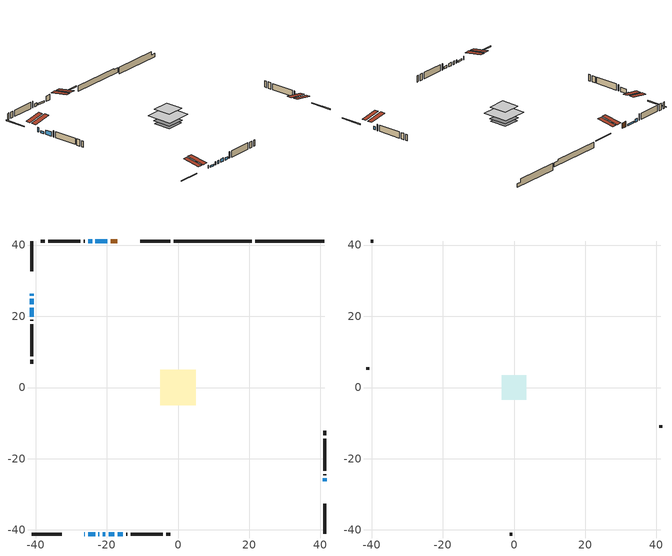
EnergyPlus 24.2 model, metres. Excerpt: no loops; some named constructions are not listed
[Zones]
conditioned space
 floor adiabatic (AdiabaticFloorConstruction): -5.05,-5.05 -5.05,5.05 5.05,5.05 5.05,-5.05 z1.29
 floor foundation (Slab1 construction): -3.36,-3.36 -3.36,3.36 3.36,3.36 3.36,-3.36 z-1.91
 floor foundation (Slab1 construction 1): -3.56,-3.56 -3.56,3.56 3.56,3.56 3.56,-3.56 z-0.84
 wall outside (RimJoist1 construction): -2.16,41.15 -10.66,41.15 / -41.15,-41.15 -32.65,-41.15 / -41.15,41.15 -41.15,32.65 / 41.15,-41.15 41.15,-32.65 z1.29:1.59
 wall outside (AdiabaticWallConstruction 1): -17.04,41.15 -18.94,41.15 z1.29:3.32
 wall outside (AdiabaticWallConstruction): -26.27,-41.15 -26.19,-41.15 / -22.36,-41.15 -22.07,-41.15 / -21.15,-41.15 -20.36,-41.15 / -19.44,-41.15 -17.91,-41.15 / 41.15,-26.27 41.15,-25.51 / -24.15,41.15 -25.27,41.15 z1.29:2.51; -41.15,26.27 -41.15,25.84 z1.29:2.92; -19.86,41.15 -23.22,41.15 / -25.27,-41.15 -23.28,-41.15 z1.29:1.88; -41.15,24.91 -41.15,23.36 z1.29:2.03; -41.15,22.43 -41.15,19.94 z1.29:2.97; -16.98,-41.15 -15.46,-41.15 z1.29:2.18
 wall outside (Wall1 construction): -26.2,41.15 -26.47,41.15 / -14.53,-41.15 -14.26,-41.15 / -41.15,19.01 -41.15,18.74 / 41.15,-24.58 41.15,-24.31 z1.29:3.73
 wall outside (Wall2 construction): -27.4,41.15 -36.43,41.15 / -13.33,-41.15 -4.3,-41.15 / -41.15,17.81 -41.15,8.78 / 41.15,-23.38 41.15,-14.35 z1.29:3.73
 wall outside (Wall3 construction): -37.36,41.15 -38.58,41.15 / -3.37,-41.15 -2.15,-41.15 / -41.15,7.85 -41.15,6.63 / 41.15,-13.42 41.15,-12.2 z1.29:3.73
 wall foundation (FoundationWall1 construction): 21.64,41.15,-1.91 21.64,41.15,0.83 39.2,41.15,0.83 39.2,41.15,-0.54 41.15,41.15,-0.54 41.15,41.15,-1.91
 wall foundation (FoundationWall2 construction): -1.23,41.15,-0.84 -1.23,41.15,1.29 18.52,41.15,1.29 18.52,41.15,0.76 20.71,41.15,0.76 20.71,41.15,-0.84
 window (WindowConstruction 6): -26.27,-41.15 -26.19,-41.15 z1.29:2.51
 window (WindowConstruction 9): -41.15,26.27 -41.15,25.84 z1.29:2.91
 window (WindowConstruction 10): -19.87,41.15 -23.22,41.15 z1.29:1.88
 window (WindowConstruction 11): -25.27,-41.15 -23.28,-41.15 z1.29:1.88
 window (WindowConstruction 7): -22.36,-41.15 -22.07,-41.15 z1.29:2.51
 window (WindowConstruction 8): -21.15,-41.15 -20.37,-41.15 z1.29:2.51
 window (WindowConstruction): -41.15,24.91 -41.15,23.36 z1.29:2.03
 window (WindowConstruction 1): -41.15,22.43 -41.15,19.94 z1.29:2.97
 window (WindowConstruction 2): -19.44,-41.15 -17.91,-41.15 z1.29:2.51
 window (WindowConstruction 3): -16.98,-41.15 -15.46,-41.15 z1.29:2.18
 window (WindowConstruction 4): 41.15,-26.27 41.15,-25.51 z1.29:2.51
 window (WindowConstruction 5): -24.15,41.15 -25.27,41.15 z1.29:2.51
 door (Door): -17.04,41.15 -18.94,41.15 z1.29:3.32
 ceiling adiabatic (AdiabaticFloorConstruction): 5.05,-5.05 5.05,5.05 -5.05,5.05 -5.05,-5.05 z1.29
 roof outside (Roof2 construction): -16.11,41.15,3.73 -16.11,33.91,4.93 -14.28,33.91,4.93 -14.28,41.15,3.73; -27.2,-41.15,3.73 -27.2,-33.91,4.93 -29.03,-33.91,4.93 -29.03,-41.15,3.73; -41.15,27.2,3.73 -33.91,27.2,4.93 -33.91,29.03,4.93 -41.15,29.03,3.73; 41.15,-27.2,3.73 33.91,-27.2,4.93 33.91,-29.03,4.93 41.15,-29.03,3.73
attic - vented
 floor to conditioned space (Floor1 construction Reversed): -3.49,-3.49 -3.49,3.49 3.49,3.49 3.49,-3.49 z3.73
 wall outside (Wall4 construction): -39.51,41.15 -40.22,41.15 / -1.22,-41.15 -0.51,-41.15 / -41.15,5.7 -41.15,4.99 / 41.15,-11.27 41.15,-10.56 z1.29:3.73
 roof outside (Roof1 construction): -13.35,41.15,3.73 -13.35,34.21,4.88 -11.59,34.21,4.88 -11.59,41.15,3.73; -29.96,-41.15,3.73 -29.96,-34.21,4.88 -31.72,-34.21,4.88 -31.72,-41.15,3.73; -41.15,29.96,3.73 -34.21,29.96,4.88 -34.21,31.72,4.88 -41.15,31.72,3.73; 41.15,-29.96,3.73 34.21,-29.96,4.88 34.21,-31.72,4.88 41.15,-31.72,3.73
[Material] Roughness=Rough; Thermal Absorptance=0.9
Name | Thickness {m} | Conductivity {W/m-K} | Density {kg/m3} | Specific Heat {J/kg-K} | Solar Absorptance | Visible Absorptance
ceiling loosefill ins | 0.0846667 | 0.0480833 | 16.02 | 1046.75 | 0.7 | 0.7
ceiling stud and cavity | 0.1397 | 0.103169 | 65.682 | 1177.47 | 0.7 | 0.7
gypsum board | 0.0127 | 0.160291 | 801 | 837.4 | 0.6 | 0.6
[Construction]
Floor1 construction: ceiling loosefill ins, ceiling stud and cavity, gypsum board
[Schedule:Day:Interval]
interior lighting schedule day: No, 01:00, 0.108182, 04:00, 0.0901515, 05:00, 0.0991667, 06:00, 0.162273, 07:00, 0.270455, 08:00, 0.342576, 10:00, 0.369621, 11:00, 0.351591, 12:00, 0.333561, 13:00, 0.324545, 14:00, 0.31553, 15:00, 0.333561, 16:00, 0.369621, 17:00, 0.450758, 18:00, 0.585985, 19:00, 0.775303, 20:00, 0.955606, 21:00, 0.991667, 22:00, 0.712197, 23:00, 0.360606, 24:00, 0.162273
interior lighting schedule day 1: No, 01:00, 0.100909, 04:00, 0.0840909, 05:00, 0.0925, 06:00, 0.151364, 07:00, 0.252273, 08:00, 0.319545, 10:00, 0.344773, 11:00, 0.327955, 12:00, 0.311136, 13:00, 0.302727, 14:00, 0.294318, 15:00, 0.311136, 16:00, 0.344773, 17:00, 0.420455, 18:00, 0.546591, 19:00, 0.723182, 20:00, 0.891364, 21:00, 0.925, 22:00, 0.664318, 23:00, 0.336364, 24:00, 0.151364
interior lighting schedule day 2: No, 01:00, 0.0927273, 04:00, 0.0772727, 05:00, 0.085, 06:00, 0.139091, 07:00, 0.231818, 08:00, 0.293636, 10:00, 0.316818, 11:00, 0.301364, 12:00, 0.285909, 13:00, 0.278182, 14:00, 0.270455, 15:00, 0.285909, 16:00, 0.316818, 17:00, 0.386364, 18:00, 0.502273, 19:00, 0.664545, 20:00, 0.819091, 21:00, 0.85, 22:00, 0.610455, 23:00, 0.309091, 24:00, 0.139091
interior lighting schedule day 3: No, 01:00, 0.0845455, 04:00, 0.0704545, 05:00, 0.0775, 06:00, 0.126818, 07:00, 0.211364, 08:00, 0.267727, 10:00, 0.288864, 11:00, 0.274773, 12:00, 0.260682, 13:00, 0.253636, 14:00, 0.246591, 15:00, 0.260682, 16:00, 0.288864, 17:00, 0.352273, 18:00, 0.457955, 19:00, 0.605909, 20:00, 0.746818, 21:00, 0.775, 22:00, 0.556591, 23:00, 0.281818, 24:00, 0.126818
interior lighting schedule day 4: No, 01:00, 0.0763636, 04:00, 0.0636364, 05:00, 0.07, 06:00, 0.114545, 07:00, 0.190909, 08:00, 0.241818, 10:00, 0.260909, 11:00, 0.248182, 12:00, 0.235455, 13:00, 0.229091, 14:00, 0.222727, 15:00, 0.235455, 16:00, 0.260909, 17:00, 0.318182, 18:00, 0.413636, 19:00, 0.547273, 20:00, 0.674545, 21:00, 0.7, 22:00, 0.502727, 23:00, 0.254545, 24:00, 0.114545
interior lighting schedule day 5: No, 01:00, 0.0727273, 04:00, 0.0606061, 05:00, 0.0666667, 06:00, 0.109091, 07:00, 0.181818, 08:00, 0.230303, 10:00, 0.248485, 11:00, 0.236364, 12:00, 0.224242, 13:00, 0.218182, 14:00, 0.212121, 15:00, 0.224242, 16:00, 0.248485, 17:00, 0.30303, 18:00, 0.393939, 19:00, 0.521212, 20:00, 0.642424, 21:00, 0.666667, 22:00, 0.478788, 23:00, 0.242424, 24:00, 0.109091
interior lighting schedule day 6: No, 01:00, 0.0745455, 04:00, 0.0621212, 05:00, 0.0683333, 06:00, 0.111818, 07:00, 0.186364, 08:00, 0.236061, 10:00, 0.254697, 11:00, 0.242273, 12:00, 0.229848, 13:00, 0.223636, 14:00, 0.217424, 15:00, 0.229848, 16:00, 0.254697, 17:00, 0.310606, 18:00, 0.403788, 19:00, 0.534242, 20:00, 0.658485, 21:00, 0.683333, 22:00, 0.490758, 23:00, 0.248485, 24:00, 0.111818
interior lighting schedule day 7: No, 01:00, 0.08, 04:00, 0.0666667, 05:00, 0.0733333, 06:00, 0.12, 07:00, 0.2, 08:00, 0.253333, 10:00, 0.273333, 11:00, 0.26, 12:00, 0.246667, 13:00, 0.24, 14:00, 0.233333, 15:00, 0.246667, 16:00, 0.273333, 17:00, 0.333333, 18:00, 0.433333, 19:00, 0.573333, 20:00, 0.706667, 21:00, 0.733333, 22:00, 0.526667, 23:00, 0.266667, 24:00, 0.12
interior lighting schedule day 8: No, 01:00, 0.0890909, 04:00, 0.0742424, 05:00, 0.0816667, 06:00, 0.133636, 07:00, 0.222727, 08:00, 0.282121, 10:00, 0.304394, 11:00, 0.289545, 12:00, 0.274697, 13:00, 0.267273, 14:00, 0.259848, 15:00, 0.274697, 16:00, 0.304394, 17:00, 0.371212, 18:00, 0.482576, 19:00, 0.638485, 20:00, 0.78697, 21:00, 0.816667, 22:00, 0.586515, 23:00, 0.29697, 24:00, 0.133636
interior lighting schedule day 9: No, 01:00, 0.0972727, 04:00, 0.0810606, 05:00, 0.0891667, 06:00, 0.145909, 07:00, 0.243182, 08:00, 0.30803, 10:00, 0.332348, 11:00, 0.316136, 12:00, 0.299924, 13:00, 0.291818, 14:00, 0.283712, 15:00, 0.299924, 16:00, 0.332348, 17:00, 0.405303, 18:00, 0.526894, 19:00, 0.697121, 20:00, 0.859242, 21:00, 0.891667, 22:00, 0.640379, 23:00, 0.324242, 24:00, 0.145909
interior lighting schedule day 10: No, 01:00, 0.105455, 04:00, 0.0878788, 05:00, 0.0966667, 06:00, 0.158182, 07:00, 0.263636, 08:00, 0.333939, 10:00, 0.360303, 11:00, 0.342727, 12:00, 0.325152, 13:00, 0.316364, 14:00, 0.307576, 15:00, 0.325152, 16:00, 0.360303, 17:00, 0.439394, 18:00, 0.571212, 19:00, 0.755758, 20:00, 0.931515, 21:00, 0.966667, 22:00, 0.694242, 23:00, 0.351515, 24:00, 0.158182
interior lighting schedule day 11: No, 01:00, 0.109091, 04:00, 0.0909091, 05:00, 0.1, 06:00, 0.163636, 07:00, 0.272727, 08:00, 0.345455, 10:00, 0.372727, 11:00, 0.354545, 12:00, 0.336364, 13:00, 0.327273, 14:00, 0.318182, 15:00, 0.336364, 16:00, 0.372727, 17:00, 0.454545, 18:00, 0.590909, 19:00, 0.781818, 20:00, 0.963636, 21:00, 1, 22:00, 0.718182, 23:00, 0.363636, 24:00, 0.163636
interior lighting schedule default day; occupants schedule default day; clothes dryer schedule default day; cooking range schedule default day; misc plug loads schedule default day; general water use schedule default day; heating setpoint default day; cooling setpoint default day; clothes dryer exhaust 0 schedule default day; cooling season schedule day; cooling season schedule day 2; cooling season schedule default day; exterior lighting schedule default day; natural vent schedule default day: No, 24:00, 0
occupants schedule day: No, 05:00, 0.426829, 06:00, 0.719512, 07:00, 1, 08:00, 0.670732, 09:00, 0.329268, 14:00, 0.170732, 15:00, 0.231707, 16:00, 0.329268, 17:00, 0.5, 18:00, 0.670732, 19:00, 0.829268, 21:00, 1, 22:00, 0.853659, 23:00, 0.646341, 24:00, 0.426829
clothes dryer schedule day; clothes dryer exhaust 0 schedule day: No, 01:00, 0.123457, 02:00, 0.0740741, 03:00, 0.0493827, 04:00, 0.0246914, 05:00, 0.0493827, 06:00, 0.0740741, 07:00, 0.197531, 08:00, 0.395062, 09:00, 0.592593, 10:00, 0.839506, 11:00, 0.962963, 12:00, 1, 13:00, 0.91358, 14:00, 0.82716, 15:00, 0.716049, 16:00, 0.753086, 17:00, 0.679012, 18:00, 0.666667, 20:00, 0.62963, 21:00, 0.641975, 22:00, 0.666667, 23:00, 0.54321, 24:00, 0.296296
cooking range schedule day: No, 05:00, 0.0597015, 06:00, 0.11194, 07:00, 0.171642, 08:00, 0.291045, 11:00, 0.343284, 12:00, 0.402985, 13:00, 0.462687, 14:00, 0.343284, 15:00, 0.291045, 16:00, 0.402985, 17:00, 0.567164, 18:00, 1, 19:00, 0.850746, 20:00, 0.432836, 21:00, 0.291045, 22:00, 0.231343, 23:00, 0.171642, 24:00, 0.11194
misc plug loads schedule day: No, 06:00, 0.705882, 07:00, 0.745098, 08:00, 0.803922, 15:00, 0.823529, 16:00, 0.862745, 17:00, 0.921569, 18:00, 0.980392, 19:00, 1, 20:00, 0.980392, 21:00, 0.941176, 22:00, 0.862745, 23:00, 0.784314, 24:00, 0.72549
general water use schedule day: No, 01:00, 0.315068, 03:00, 0.287671, 04:00, 0.342466, 05:00, 0.369863, 06:00, 0.520548, 07:00, 0.60274, 08:00, 0.534247, 10:00, 0.506849, 11:00, 0.465753, 14:00, 0.479452, 15:00, 0.534247, 16:00, 0.589041, 17:00, 0.69863, 18:00, 0.876712, 19:00, 0.890411, 20:00, 0.986301, 21:00, 1, 22:00, 0.863014, 23:00, 0.616438, 24:00, 0.465753
heating setpoint day: No, 07:00, 18, 23:00, 21, 24:00, 18
cooling setpoint day: No, 24:00, 25
cooling season schedule day 1: No, 24:00, 1
exterior lighting schedule day: No, 01:00, 0.566667, 03:00, 0.524167, 05:00, 0.495833, 06:00, 0.5525, 07:00, 0.623333, 08:00, 0.580833, 09:00, 0.439167, 10:00, 0.354167, 12:00, 0.34, 13:00, 0.354167, 14:00, 0.396667, 15:00, 0.425, 16:00, 0.495833, 17:00, 0.623333, 18:00, 0.793333, 19:00, 0.906667, 20:00, 0.963333, 21:00, 0.991667, 22:00, 0.920833, 23:00, 0.793333, 24:00, 0.665833
exterior lighting schedule day 1: No, 01:00, 0.528571, 03:00, 0.488929, 05:00, 0.4625, 06:00, 0.515357, 07:00, 0.581429, 08:00, 0.541786, 09:00, 0.409643, 10:00, 0.330357, 12:00, 0.317143, 13:00, 0.330357, 14:00, 0.37, 15:00, 0.396429, 16:00, 0.4625, 17:00, 0.581429, 18:00, 0.74, 19:00, 0.845714, 20:00, 0.898571, 21:00, 0.925, 22:00, 0.858929, 23:00, 0.74, 24:00, 0.621071
exterior lighting schedule day 10: No, 01:00, 0.552381, 03:00, 0.510952, 05:00, 0.483333, 06:00, 0.538571, 07:00, 0.607619, 08:00, 0.56619, 09:00, 0.428095, 10:00, 0.345238, 12:00, 0.331429, 13:00, 0.345238, 14:00, 0.386667, 15:00, 0.414286, 16:00, 0.483333, 17:00, 0.607619, 18:00, 0.773333, 19:00, 0.88381, 20:00, 0.939048, 21:00, 0.966667, 22:00, 0.897619, 23:00, 0.773333, 24:00, 0.649048
exterior lighting schedule day 11: No, 01:00, 0.571429, 03:00, 0.528571, 05:00, 0.5, 06:00, 0.557143, 07:00, 0.628571, 08:00, 0.585714, 09:00, 0.442857, 10:00, 0.357143, 12:00, 0.342857, 13:00, 0.357143, 14:00, 0.4, 15:00, 0.428571, 16:00, 0.5, 17:00, 0.628571, 18:00, 0.8, 19:00, 0.914286, 20:00, 0.971429, 21:00, 1, 22:00, 0.928571, 23:00, 0.8, 24:00, 0.671429
exterior lighting schedule day 2: No, 01:00, 0.485714, 03:00, 0.449286, 05:00, 0.425, 06:00, 0.473571, 07:00, 0.534286, 08:00, 0.497857, 09:00, 0.376429, 10:00, 0.303571, 12:00, 0.291429, 13:00, 0.303571, 14:00, 0.34, 15:00, 0.364286, 16:00, 0.425, 17:00, 0.534286, 18:00, 0.68, 19:00, 0.777143, 20:00, 0.825714, 21:00, 0.85, 22:00, 0.789286, 23:00, 0.68, 24:00, 0.570714
exterior lighting schedule day 3: No, 01:00, 0.442857, 03:00, 0.409643, 05:00, 0.3875, 06:00, 0.431786, 07:00, 0.487143, 08:00, 0.453929, 09:00, 0.343214, 10:00, 0.276786, 12:00, 0.265714, 13:00, 0.276786, 14:00, 0.31, 15:00, 0.332143, 16:00, 0.3875, 17:00, 0.487143, 18:00, 0.62, 19:00, 0.708571, 20:00, 0.752857, 21:00, 0.775, 22:00, 0.719643, 23:00, 0.62, 24:00, 0.520357
exterior lighting schedule day 4: No, 01:00, 0.4, 03:00, 0.37, 05:00, 0.35, 06:00, 0.39, 07:00, 0.44, 08:00, 0.41, 09:00, 0.31, 10:00, 0.25, 12:00, 0.24, 13:00, 0.25, 14:00, 0.28, 15:00, 0.3, 16:00, 0.35, 17:00, 0.44, 18:00, 0.56, 19:00, 0.64, 20:00, 0.68, 21:00, 0.7, 22:00, 0.65, 23:00, 0.56, 24:00, 0.47
exterior lighting schedule day 5: No, 01:00, 0.380952, 03:00, 0.352381, 05:00, 0.333333, 06:00, 0.371429, 07:00, 0.419048, 08:00, 0.390476, 09:00, 0.295238, 10:00, 0.238095, 12:00, 0.228571, 13:00, 0.238095, 14:00, 0.266667, 15:00, 0.285714, 16:00, 0.333333, 17:00, 0.419048, 18:00, 0.533333, 19:00, 0.609524, 20:00, 0.647619, 21:00, 0.666667, 22:00, 0.619048, 23:00, 0.533333, 24:00, 0.447619
exterior lighting schedule day 6: No, 01:00, 0.390476, 03:00, 0.36119, 05:00, 0.341667, 06:00, 0.380714, 07:00, 0.429524, 08:00, 0.400238, 09:00, 0.302619, 10:00, 0.244048, 12:00, 0.234286, 13:00, 0.244048, 14:00, 0.273333, 15:00, 0.292857, 16:00, 0.341667, 17:00, 0.429524, 18:00, 0.546667, 19:00, 0.624762, 20:00, 0.66381, 21:00, 0.683333, 22:00, 0.634524, 23:00, 0.546667, 24:00, 0.45881
exterior lighting schedule day 7: No, 01:00, 0.419048, 03:00, 0.387619, 05:00, 0.366667, 06:00, 0.408571, 07:00, 0.460952, 08:00, 0.429524, 09:00, 0.324762, 10:00, 0.261905, 12:00, 0.251429, 13:00, 0.261905, 14:00, 0.293333, 15:00, 0.314286, 16:00, 0.366667, 17:00, 0.460952, 18:00, 0.586667, 19:00, 0.670476, 20:00, 0.712381, 21:00, 0.733333, 22:00, 0.680952, 23:00, 0.586667, 24:00, 0.492381
exterior lighting schedule day 8: No, 01:00, 0.466667, 03:00, 0.431667, 05:00, 0.408333, 06:00, 0.455, 07:00, 0.513333, 08:00, 0.478333, 09:00, 0.361667, 10:00, 0.291667, 12:00, 0.28, 13:00, 0.291667, 14:00, 0.326667, 15:00, 0.35, 16:00, 0.408333, 17:00, 0.513333, 18:00, 0.653333, 19:00, 0.746667, 20:00, 0.793333, 21:00, 0.816667, 22:00, 0.758333, 23:00, 0.653333, 24:00, 0.548333
exterior lighting schedule day 9: No, 01:00, 0.509524, 03:00, 0.47131, 05:00, 0.445833, 06:00, 0.496786, 07:00, 0.560476, 08:00, 0.522262, 09:00, 0.394881, 10:00, 0.318452, 12:00, 0.305714, 13:00, 0.318452, 14:00, 0.356667, 15:00, 0.382143, 16:00, 0.445833, 17:00, 0.560476, 18:00, 0.713333, 19:00, 0.815238, 20:00, 0.86619, 21:00, 0.891667, 22:00, 0.827976, 23:00, 0.713333, 24:00, 0.59869
[Schedule:Week:Daily]
heating setpoint Week Rule - Jan1-Dec31: heating setpoint day, heating setpoint day, heating setpoint day, heating setpoint day, heating setpoint day, heating setpoint day, heating setpoint day, heating setpoint default day, heating setpoint default day, heating setpoint default day, heating setpoint default day, heating setpoint default day
cooling setpoint Week Rule - Jan1-Dec31: cooling setpoint day, cooling setpoint day, cooling setpoint day, cooling setpoint day, cooling setpoint day, cooling setpoint day, cooling setpoint day, cooling setpoint default day, cooling setpoint default day, cooling setpoint default day, cooling setpoint default day, cooling setpoint default day
clothes dryer exhaust 0 schedule Week Rule - Jan1-Dec31: clothes dryer exhaust 0 schedule day, clothes dryer exhaust 0 schedule day, clothes dryer exhaust 0 schedule day, clothes dryer exhaust 0 schedule day, clothes dryer exhaust 0 schedule day, clothes dryer exhaust 0 schedule day, clothes dryer exhaust 0 schedule day, clothes dryer exhaust 0 schedule default day, clothes dryer exhaust 0 schedule default day, clothes dryer exhaust 0 schedule default day, clothes dryer exhaust 0 schedule default day, clothes dryer exhaust 0 schedule default day
cooling season schedule Week Rule - Jan1-May26: cooling season schedule day, cooling season schedule day, cooling season schedule day, cooling season schedule day, cooling season schedule day, cooling season schedule day, cooling season schedule day, cooling season schedule default day, cooling season schedule default day, cooling season schedule default day, cooling season schedule default day, cooling season schedule default day
cooling season schedule Week Rule - May27-Jun2: cooling season schedule day, cooling season schedule day, cooling season schedule day, cooling season schedule day, cooling season schedule day, cooling season schedule day 1, cooling season schedule day 1, cooling season schedule default day, cooling season schedule default day, cooling season schedule default day, cooling season schedule default day, cooling season schedule default day
cooling season schedule Week Rule - Jun3-Aug25: cooling season schedule day 1, cooling season schedule day 1, cooling season schedule day 1, cooling season schedule day 1, cooling season schedule day 1, cooling season schedule day 1, cooling season schedule day 1, cooling season schedule default day, cooling season schedule default day, cooling season schedule default day, cooling season schedule default day, cooling season schedule default day
cooling season schedule Week Rule - Aug26-Sep1: cooling season schedule day 1, cooling season schedule day 1, cooling season schedule day 1, cooling season schedule day 1, cooling season schedule day 1, cooling season schedule day 1, cooling season schedule day 2, cooling season schedule default day, cooling season schedule default day, cooling season schedule default day, cooling season schedule default day, cooling season schedule default day
cooling season schedule Week Rule - Sep2-Dec31: cooling season schedule day 2, cooling season schedule day 2, cooling season schedule day 2, cooling season schedule day 2, cooling season schedule day 2, cooling season schedule day 2, cooling season schedule day 2, cooling season schedule default day, cooling season schedule default day, cooling season schedule default day, cooling season schedule default day, cooling season schedule default day
exterior lighting schedule Week Rule - Sep30-Oct6: exterior lighting schedule day 8, exterior lighting schedule day 9, exterior lighting schedule day 9, exterior lighting schedule day 9, exterior lighting schedule day 9, exterior lighting schedule day 9, exterior lighting schedule day 9, exterior lighting schedule default day, exterior lighting schedule default day, exterior lighting schedule default day, exterior lighting schedule default day, exterior lighting schedule default day
exterior lighting schedule Week Rule - Oct7-Oct27: exterior lighting schedule day 9, exterior lighting schedule day 9, exterior lighting schedule day 9, exterior lighting schedule day 9, exterior lighting schedule day 9, exterior lighting schedule day 9, exterior lighting schedule day 9, exterior lighting schedule default day, exterior lighting schedule default day, exterior lighting schedule default day, exterior lighting schedule default day, exterior lighting schedule default day
exterior lighting schedule Week Rule - Oct28-Nov3: exterior lighting schedule day 9, exterior lighting schedule day 9, exterior lighting schedule day 9, exterior lighting schedule day 9, exterior lighting schedule day 10, exterior lighting schedule day 10, exterior lighting schedule day 10, exterior lighting schedule default day, exterior lighting schedule default day, exterior lighting schedule default day, exterior lighting schedule default day, exterior lighting schedule default day
exterior lighting schedule Week Rule - Nov4-Nov24: exterior lighting schedule day 10, exterior lighting schedule day 10, exterior lighting schedule day 10, exterior lighting schedule day 10, exterior lighting schedule day 10, exterior lighting schedule day 10, exterior lighting schedule day 10, exterior lighting schedule default day, exterior lighting schedule default day, exterior lighting schedule default day, exterior lighting schedule default day, exterior lighting schedule default day
exterior lighting schedule Week Rule - Nov25-Dec1: exterior lighting schedule day 10, exterior lighting schedule day 10, exterior lighting schedule day 10, exterior lighting schedule day 10, exterior lighting schedule day 10, exterior lighting schedule day 10, exterior lighting schedule day 11, exterior lighting schedule default day, exterior lighting schedule default day, exterior lighting schedule default day, exterior lighting schedule default day, exterior lighting schedule default day
exterior lighting schedule Week Rule - Dec2-Dec31: exterior lighting schedule day 11, exterior lighting schedule day 11, exterior lighting schedule day 11, exterior lighting schedule day 11, exterior lighting schedule day 11, exterior lighting schedule day 11, exterior lighting schedule day 11, exterior lighting schedule default day, exterior lighting schedule default day, exterior lighting schedule default day, exterior lighting schedule default day, exterior lighting schedule default day
natural vent schedule Week Rule - Jan1-Dec31: natural vent schedule default day, natural vent schedule default day, natural vent schedule default day, natural vent schedule default day, natural vent schedule default day, natural vent schedule default day, natural vent schedule default day, natural vent schedule default day, natural vent schedule default day, natural vent schedule default day, natural vent schedule default day, natural vent schedule default day
[Schedule:Year]
heating setpoint: heating setpoint Week Rule - Jan1-Dec31, 1, 1, 12, 31
cooling season schedule: cooling season schedule Week Rule - Jan1-May26, 1, 1, 5, 26, cooling season schedule Week Rule - May27-Jun2, 5, 27, 6, 2, cooling season schedule Week Rule - Jun3-Aug25, 6, 3, 8, 25, cooling season schedule Week Rule - Aug26-Sep1, 8, 26, 9, 1, cooling season schedule Week Rule - Sep2-Dec31, 9, 2, 12, 31
natural vent schedule: natural vent schedule Week Rule - Jan1-Dec31, 1, 1, 12, 31
